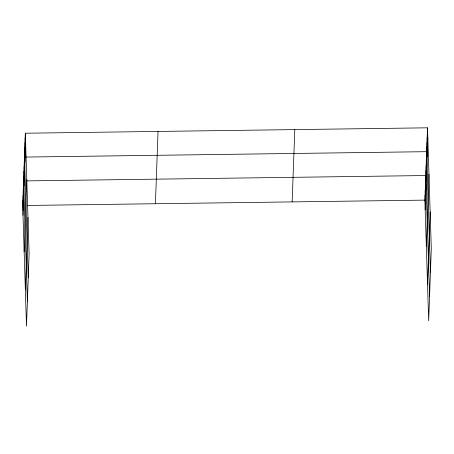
<?xml version="1.0" encoding="UTF-8"?>
<svg xmlns="http://www.w3.org/2000/svg" width="454" height="454" viewBox="0 0 454 454"><rect width="100%" height="100%" fill="white"/><g stroke="black" fill="none" stroke-linecap="round" stroke-linejoin="round"><path stroke-width="0.68" d="M25.322 133.221L22.7 205.52L26.491 326.182L29.118 253.882L25.322 133.221L427.509 127.818L431.3 248.48L428.678 320.779L424.882 200.118L427.509 127.818M23.006 215.253L25.628 142.953M24.158 251.857L26.78 179.563M25.339 289.573L27.966 217.279M155.421 203.738L158.043 131.439M292.16 201.899L294.788 129.606M425.188 209.85L427.816 137.551M426.34 246.454L428.962 174.16M427.526 284.17L430.148 211.876M26.355 180.902L425.778 175.539L429.569 296.195M27.541 205.458L424.882 200.118M427.333 132.591L427.64 142.323M427.163 137.363L427.469 147.096M426.987 142.136L427.293 151.869M426.817 146.909L427.123 156.641M430.432 272.338L426.641 151.681L24.459 157.084L28.25 277.74M426.471 156.448L426.777 166.181M426.295 161.221L426.601 170.954M426.124 165.994L426.431 175.726M425.948 170.766L426.255 180.499M425.597 180.454L425.903 190.186M425.421 185.368L425.727 195.101M425.239 190.283L425.546 200.015M425.063 195.203L425.37 204.936M25.152 137.993L25.458 147.726M24.976 142.766L25.282 152.499M24.805 147.539L25.112 157.271M24.63 152.311L24.936 162.044M24.283 161.851L24.59 171.584M24.113 166.624L24.42 176.356M23.937 171.396L24.244 181.129M23.767 176.169L24.073 185.902M23.591 180.942L27.382 301.598M23.415 185.856L23.721 195.589M23.233 190.771L23.54 200.503M23.058 195.685L23.364 205.418M22.876 200.606L23.182 210.338"/></g></svg>
